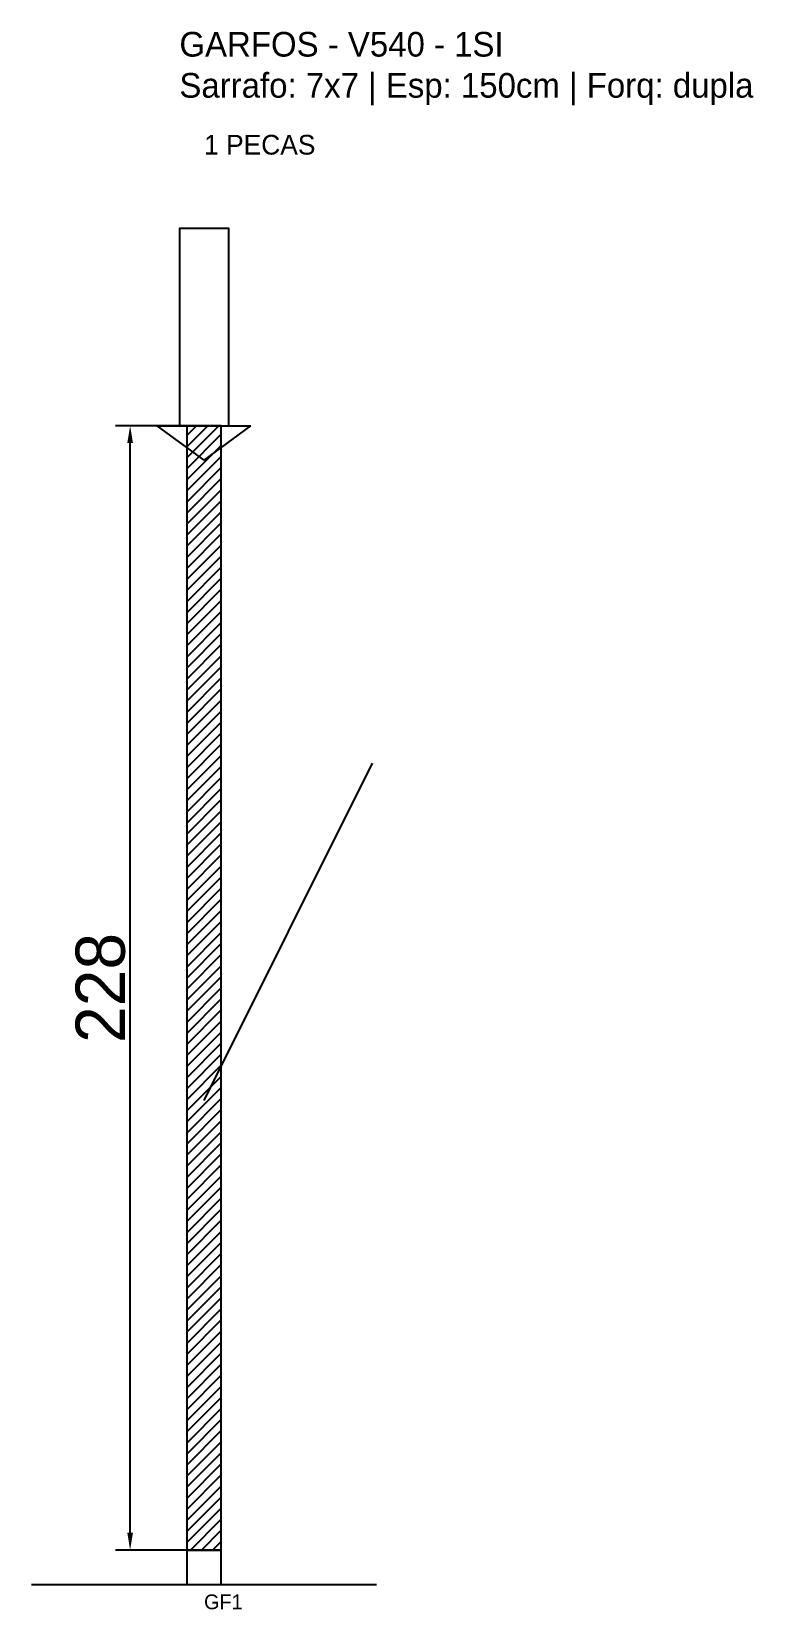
# Model space of a CAD drawing. Header units: metres. Extents: x -30 to 116, y -12 to 308.
import ezdxf

# ---------------------------------------------------------------- set-up
doc = ezdxf.new("R2010")
doc.units = ezdxf.units.M
for name, color, linetype in [('BARRA_ANCORAGEM', 1, 'Continuous'), ('COTA', 241, 'Continuous'), ('GARFOS OK', 3, 'Continuous'), ('NOME DA VIGA', 6, 'Continuous'), ('SARR_7x7', 40, 'Continuous'), ('VIGAS', 3, 'Continuous')]:
    doc.layers.add(name, color=color, linetype=linetype)
doc.dimstyles.new('EZ DXF', dxfattribs={"dimtxt": 10, "dimasz": 3.5, "dimexe": 3, "dimexo": 1.5, "dimgap": 1, "dimtad": 1, "dimdec": 1, "dimdsep": 46, "dimcen": 2.5, "dimazin": 3, "dimtfac": 1, "dimtmove": 0, "dimatfit": 3})

msp = doc.modelspace()

# ---------------------------------------------------------------- hatches: boundary and pattern name
at = {"layer": 'COTA'}
h = msp.add_hatch(dxfattribs=at)
h.set_pattern_fill('ANSI31', scale=0.5)
h.paths.add_polyline_path([(1.5, 0), (8.5, 0), (8.5, 228), (1.5, 228)])

# ---------------------------------------------------------------- linework, layer by layer
at = {"layer": 'BARRA_ANCORAGEM'}
msp.add_line((5, 91.2), (39.2, 159.6), dxfattribs=at)
at = {"layer": 'GARFOS OK'}
for p, q in [((5, 221), (-4.5, 228)), ((-4.5, 228), (14.5, 228)), ((5, 221), (14.5, 228))]:
    msp.add_line(p, q, dxfattribs=at)
at = {"layer": 'GARFOS OK', "linetype": 'CONTINUOUS'}
msp.add_line((-30, -7), (40, -7), dxfattribs=at)
at = {"layer": 'GARFOS OK'}
msp.add_lwpolyline([(1.5, 0), (8.5, 0), (8.5, 228), (1.5, 228), (1.5, 0)], dxfattribs=at)
at = {"layer": 'SARR_7x7'}
msp.add_lwpolyline([(1.5, -7), (8.5, -7), (8.5, 0), (1.5, 0), (1.5, -7)], dxfattribs=at)
at = {"layer": 'VIGAS'}
msp.add_lwpolyline([(0, 228), (10, 228), (10, 268), (0, 268), (0, 228)], dxfattribs=at)

# ---------------------------------------------------------------- texts
at = {"layer": 'NOME DA VIGA'}
for s, height, p in [('1 PECAS', 4, (5, 283)), ('GF1', 3, (5, -12))]:
    msp.add_text(s, height=height, dxfattribs=at).set_placement(p)
at = {"layer": 'NOME DA VIGA', "insert": (0, 293), "char_height": 5, "attachment_point": 7}
msp.add_mtext('GARFOS - V540 - 1SI\\PSarrafo: 7x7 | Esp: 150cm | Forq: dupla', dxfattribs=at)

# ---------------------------------------------------------------- dimensions: what is measured, and where the dimension line sits
at = {"layer": 'COTA'}
msp.add_linear_dim(base=(-10, 0), p1=(5, 0), p2=(5, 228), angle=90, dimstyle='EZ DXF', dxfattribs=at).render()

doc.saveas('drawing.dxf')
